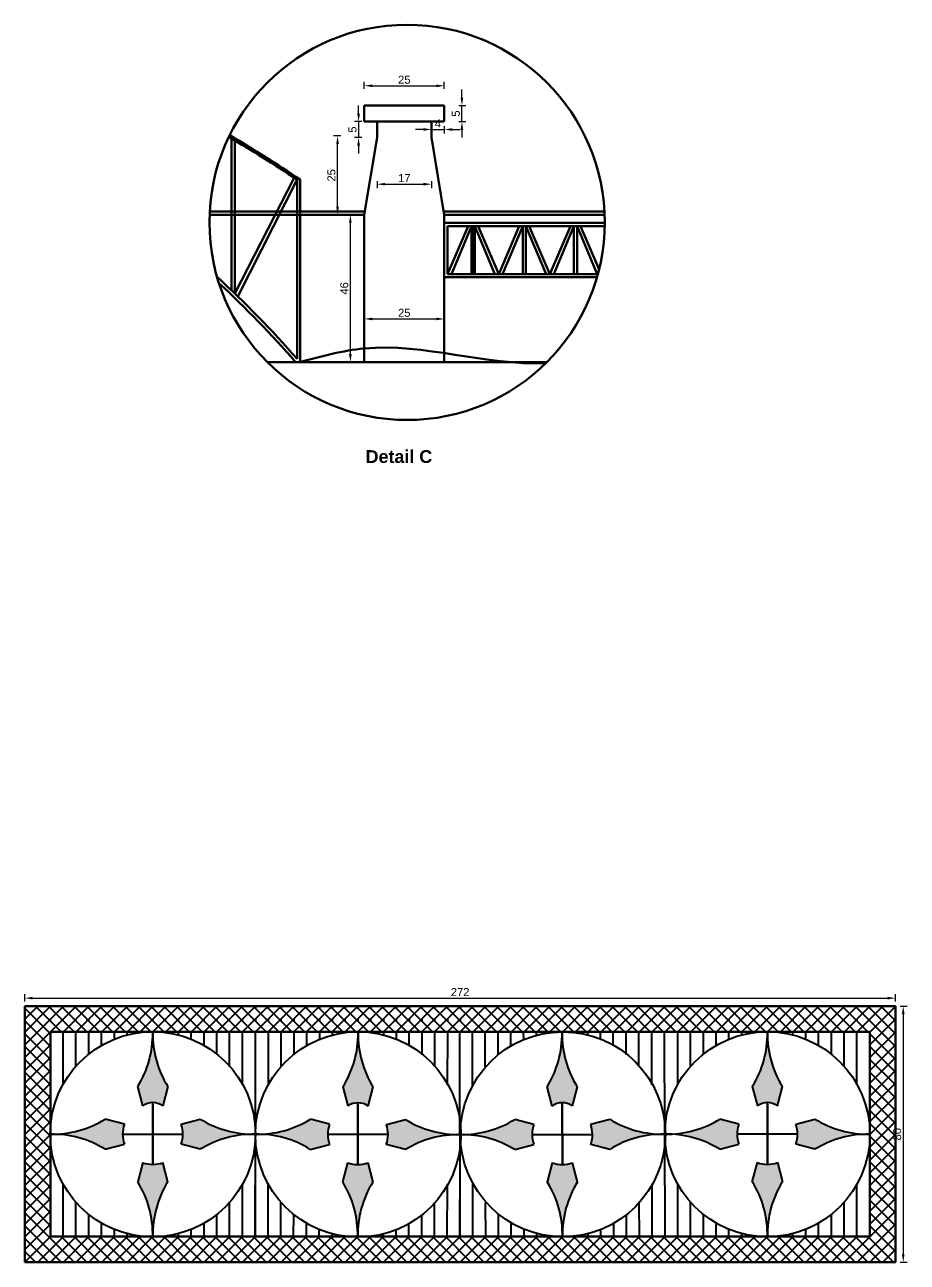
# Model space of a CAD drawing. Header units: inches. Extents: x 934 to 13503, y 40 to 6452.
# Drawn here: x 4455.6 to 4731.3, y 1355.8 to 1742.5 of the extents above; entities that cross this region are included whole.
import ezdxf

# ---------------------------------------------------------------- set-up
doc = ezdxf.new("R2010")
doc.units = ezdxf.units.IN
doc.styles.get("Standard").update_dxf_attribs({"font": 'arial.ttf'})
doc.dimstyles.new('ISO-25', dxfattribs={"dimtxt": 2.5, "dimasz": 2.5, "dimexe": 1.25, "dimexo": 0.275, "dimtad": 1, "dimdsep": 46, "dimtxsty": 'Standard', "dimcen": 2.5, "dimclrd": 256, "dimadec": 0, "dimazin": 0, "dimtfac": 1, "dimtmove": 0, "dimatfit": 3, "dimfxl": 1, "dimfxlon": 1, "dimarcsym": 0})

# ---------------------------------------------------------------- blocks, each defined once
blk = doc.blocks.new('*D99')
at = {"color": 0, "lineweight": -2, "transparency": 16777216}
for p, q in [((4455.6, 1437.3), (4455.6, 1439.55)), ((4727.6, 1437.3), (4727.6, 1439.55))]:
    blk.add_line(p, q, dxfattribs=at)
at = {"lineweight": -2, "transparency": 16777216}
blk.add_line((4458.1, 1438.3), (4725.1, 1438.3), dxfattribs=at)
at = {"lineweight": 80, "transparency": 16777216}
for points in [[(4458.1, 1438.71), (4458.1, 1437.88), (4455.6, 1438.3)], [(4725.1, 1438.71), (4725.1, 1437.88), (4727.6, 1438.3)]]:
    blk.add_solid(points, dxfattribs=at)
at = {"layer": 'Defpoints', "color": 0, "lineweight": 80, "transparency": 16777216}
for p in [(4455.6, 1435.77), (4727.6, 1438.3), (4727.6, 1435.77)]:
    blk.add_point(p, dxfattribs=at)
at = {"color": 0, "lineweight": 40, "transparency": 16777216, "insert": (4591.6, 1440.18), "char_height": 2.5, "attachment_point": 5}
blk.add_mtext('272', dxfattribs=at)
blk = doc.blocks.new('*D100')
at = {"color": 0, "lineweight": -2, "transparency": 16777216}
for p, q in [((4729.04, 1435.77), (4731.29, 1435.77)), ((4729.04, 1355.77), (4731.29, 1355.77))]:
    blk.add_line(p, q, dxfattribs=at)
at = {"lineweight": -2, "transparency": 16777216}
blk.add_line((4730.04, 1433.27), (4730.04, 1358.27), dxfattribs=at)
at = {"lineweight": 80, "transparency": 16777216}
for points in [[(4729.63, 1433.27), (4730.46, 1433.27), (4730.04, 1435.77)], [(4729.63, 1358.27), (4730.46, 1358.27), (4730.04, 1355.77)]]:
    blk.add_solid(points, dxfattribs=at)
at = {"layer": 'Defpoints', "color": 0, "lineweight": 80, "transparency": 16777216}
for p in [(4727.6, 1435.77), (4727.6, 1355.77), (4730.04, 1355.77)]:
    blk.add_point(p, dxfattribs=at)
at = {"color": 0, "lineweight": 40, "transparency": 16777216, "insert": (4728.14, 1395.77), "char_height": 2.5, "attachment_point": 5, "rotation": 90}
blk.add_mtext('80', dxfattribs=at)
blk = doc.blocks.new('*D132')
at = {"color": 0, "lineweight": -2, "transparency": 16777216}
for p, q in [((4561.66, 1722.41), (4561.66, 1724.66)), ((4586.66, 1722.41), (4586.66, 1724.66))]:
    blk.add_line(p, q, dxfattribs=at)
at = {"lineweight": -2, "transparency": 16777216}
blk.add_line((4564.16, 1723.41), (4584.16, 1723.41), dxfattribs=at)
at = {"lineweight": 80, "transparency": 16777216}
for points in [[(4564.16, 1723.82), (4564.16, 1722.99), (4561.66, 1723.41)], [(4584.16, 1723.82), (4584.16, 1722.99), (4586.66, 1723.41)]]:
    blk.add_solid(points, dxfattribs=at)
at = {"layer": 'Defpoints', "color": 0, "lineweight": 80, "transparency": 16777216}
for p in [(4586.66, 1723.41), (4561.66, 1717.23), (4586.66, 1717.23)]:
    blk.add_point(p, dxfattribs=at)
at = {"color": 0, "lineweight": 80, "transparency": 16777216, "insert": (4574.16, 1725.31), "char_height": 2.5, "attachment_point": 5}
blk.add_mtext('25', dxfattribs=at)
blk = doc.blocks.new('*D133')
at = {"color": 0, "lineweight": -2, "transparency": 16777216}
for p, q in [((4561.66, 1649.55), (4561.66, 1651.8)), ((4586.66, 1649.55), (4586.66, 1651.8))]:
    blk.add_line(p, q, dxfattribs=at)
at = {"lineweight": -2, "transparency": 16777216}
blk.add_line((4564.16, 1650.55), (4584.16, 1650.55), dxfattribs=at)
at = {"lineweight": 80, "transparency": 16777216}
for points in [[(4564.16, 1650.96), (4564.16, 1650.13), (4561.66, 1650.55)], [(4584.16, 1650.96), (4584.16, 1650.13), (4586.66, 1650.55)]]:
    blk.add_solid(points, dxfattribs=at)
at = {"layer": 'Defpoints', "color": 0, "lineweight": 80, "transparency": 16777216}
for p in [(4586.66, 1650.55), (4561.66, 1637.09), (4586.66, 1637.09)]:
    blk.add_point(p, dxfattribs=at)
at = {"color": 0, "lineweight": 80, "transparency": 16777216, "insert": (4574.16, 1652.45), "char_height": 2.5, "attachment_point": 5}
blk.add_mtext('25', dxfattribs=at)
blk = doc.blocks.new('*D134')
at = {"color": 0, "lineweight": -2, "transparency": 16777216}
for p, q in [((4558.32, 1683.09), (4556.07, 1683.09)), ((4558.32, 1637.09), (4556.07, 1637.09))]:
    blk.add_line(p, q, dxfattribs=at)
at = {"lineweight": -2, "transparency": 16777216}
blk.add_line((4557.32, 1639.59), (4557.32, 1680.59), dxfattribs=at)
at = {"lineweight": 80, "transparency": 16777216}
for points in [[(4556.9, 1680.59), (4557.74, 1680.59), (4557.32, 1683.09)], [(4556.9, 1639.59), (4557.74, 1639.59), (4557.32, 1637.09)]]:
    blk.add_solid(points, dxfattribs=at)
at = {"layer": 'Defpoints', "color": 0, "lineweight": 80, "transparency": 16777216}
for p in [(4557.32, 1683.09), (4561.66, 1683.09), (4561.66, 1637.09)]:
    blk.add_point(p, dxfattribs=at)
at = {"color": 0, "lineweight": 80, "transparency": 16777216, "insert": (4555.42, 1660.09), "char_height": 2.5, "attachment_point": 5, "rotation": 90}
blk.add_mtext('46', dxfattribs=at)
blk = doc.blocks.new('*D135')
at = {"lineweight": -2, "transparency": 16777216}
for p, q in [((4559.89, 1714.73), (4559.89, 1717.23)), ((4559.89, 1712.23), (4559.89, 1707.23)), ((4559.89, 1704.73), (4559.89, 1702.23))]:
    blk.add_line(p, q, dxfattribs=at)
at = {"color": 0, "lineweight": -2, "transparency": 16777216}
for p, q in [((4560.89, 1712.23), (4558.64, 1712.23)), ((4560.89, 1707.23), (4558.64, 1707.23))]:
    blk.add_line(p, q, dxfattribs=at)
at = {"lineweight": 80, "transparency": 16777216}
for points in [[(4559.47, 1714.73), (4560.31, 1714.73), (4559.89, 1712.23)], [(4559.47, 1704.73), (4560.31, 1704.73), (4559.89, 1707.23)]]:
    blk.add_solid(points, dxfattribs=at)
at = {"layer": 'Defpoints', "color": 0, "lineweight": 80, "transparency": 16777216}
for p in [(4565.66, 1712.23), (4559.89, 1707.23), (4565.66, 1707.23)]:
    blk.add_point(p, dxfattribs=at)
at = {"color": 0, "lineweight": 80, "transparency": 16777216, "insert": (4557.99, 1709.73), "char_height": 2.5, "attachment_point": 5, "rotation": 90}
blk.add_mtext('5', dxfattribs=at)
blk = doc.blocks.new('*D136')
at = {"color": 0, "lineweight": -2, "transparency": 16777216}
for p, q in [((4554.32, 1707.75), (4552.07, 1707.75)), ((4554.32, 1683.09), (4552.07, 1683.09))]:
    blk.add_line(p, q, dxfattribs=at)
at = {"lineweight": -2, "transparency": 16777216}
blk.add_line((4553.32, 1685.59), (4553.32, 1705.25), dxfattribs=at)
at = {"lineweight": 80, "transparency": 16777216}
for points in [[(4552.9, 1705.25), (4553.73, 1705.25), (4553.32, 1707.75)], [(4552.9, 1685.59), (4553.73, 1685.59), (4553.32, 1683.09)]]:
    blk.add_solid(points, dxfattribs=at)
at = {"layer": 'Defpoints', "color": 0, "lineweight": 80, "transparency": 16777216}
for p in [(4553.32, 1707.75), (4565.74, 1707.75), (4561.66, 1683.09)]:
    blk.add_point(p, dxfattribs=at)
at = {"color": 0, "lineweight": 80, "transparency": 16777216, "insert": (4551.41, 1695.42), "char_height": 2.5, "attachment_point": 5, "rotation": 90}
blk.add_mtext('25', dxfattribs=at)
blk = doc.blocks.new('*D137')
at = {"color": 0, "lineweight": -2, "transparency": 16777216}
for p, q in [((4565.66, 1693.65), (4565.66, 1691.4)), ((4582.66, 1693.65), (4582.66, 1691.4))]:
    blk.add_line(p, q, dxfattribs=at)
at = {"lineweight": -2, "transparency": 16777216}
blk.add_line((4568.16, 1692.65), (4580.16, 1692.65), dxfattribs=at)
at = {"lineweight": 80, "transparency": 16777216}
for points in [[(4568.16, 1693.07), (4568.16, 1692.24), (4565.66, 1692.65)], [(4580.16, 1693.07), (4580.16, 1692.24), (4582.66, 1692.65)]]:
    blk.add_solid(points, dxfattribs=at)
at = {"layer": 'Defpoints', "color": 0, "lineweight": 80, "transparency": 16777216}
for p in [(4565.66, 1707.23), (4582.66, 1707.23), (4582.66, 1692.65)]:
    blk.add_point(p, dxfattribs=at)
at = {"color": 0, "lineweight": 80, "transparency": 16777216, "insert": (4574.16, 1694.54), "char_height": 2.5, "attachment_point": 5}
blk.add_mtext('17', dxfattribs=at)
blk = doc.blocks.new('*D138')
at = {"lineweight": -2, "transparency": 16777216}
for p, q in [((4580.16, 1709.75), (4577.66, 1709.75)), ((4582.66, 1709.75), (4586.66, 1709.75)), ((4589.16, 1709.75), (4591.66, 1709.75))]:
    blk.add_line(p, q, dxfattribs=at)
at = {"color": 0, "lineweight": -2, "transparency": 16777216}
for p, q in [((4582.66, 1710.75), (4582.66, 1708.5)), ((4586.66, 1710.75), (4586.66, 1708.5))]:
    blk.add_line(p, q, dxfattribs=at)
at = {"lineweight": 80, "transparency": 16777216}
for points in [[(4580.16, 1710.17), (4580.16, 1709.34), (4582.66, 1709.75)], [(4589.16, 1710.17), (4589.16, 1709.34), (4586.66, 1709.75)]]:
    blk.add_solid(points, dxfattribs=at)
at = {"layer": 'Defpoints', "color": 0, "lineweight": 80, "transparency": 16777216}
for p in [(4582.66, 1712.23), (4586.66, 1712.23), (4586.66, 1709.75)]:
    blk.add_point(p, dxfattribs=at)
at = {"color": 0, "lineweight": 80, "transparency": 16777216, "insert": (4584.66, 1711.63), "char_height": 2.5, "attachment_point": 5}
blk.add_mtext('4', dxfattribs=at)
blk = doc.blocks.new('*D139')
at = {"lineweight": -2, "transparency": 16777216}
for p, q in [((4592.18, 1719.73), (4592.18, 1722.23)), ((4592.18, 1712.23), (4592.18, 1717.23)), ((4592.18, 1709.73), (4592.18, 1707.23))]:
    blk.add_line(p, q, dxfattribs=at)
at = {"color": 0, "lineweight": -2, "transparency": 16777216}
for p, q in [((4591.18, 1717.23), (4593.43, 1717.23)), ((4591.18, 1712.23), (4593.43, 1712.23))]:
    blk.add_line(p, q, dxfattribs=at)
at = {"lineweight": 80, "transparency": 16777216}
for points in [[(4591.76, 1719.73), (4592.59, 1719.73), (4592.18, 1717.23)], [(4591.76, 1709.73), (4592.59, 1709.73), (4592.18, 1712.23)]]:
    blk.add_solid(points, dxfattribs=at)
at = {"layer": 'Defpoints', "color": 0, "lineweight": 80, "transparency": 16777216}
for p in [(4586.66, 1717.23), (4592.18, 1717.23), (4586.66, 1712.23)]:
    blk.add_point(p, dxfattribs=at)
at = {"color": 0, "lineweight": 80, "transparency": 16777216, "insert": (4590.28, 1714.73), "char_height": 2.5, "attachment_point": 5, "rotation": 90}
blk.add_mtext('5', dxfattribs=at)

msp = doc.modelspace()

# ---------------------------------------------------------------- hatches: boundary and pattern name
at = {"lineweight": 40, "true_color": 0x93278f}
h = msp.add_hatch(color=217, dxfattribs=at)
h.paths.add_polyline_path([(4500.296, 1410.637, -0.1395991), (4495.587, 1427.175, -0.1395991), (4490.877, 1410.637), (4492.447, 1404.66, -0.3222332), (4498.726, 1404.66)])
h.paths.add_polyline_path([(4486.71, 1392.642, -0.1714449), (4486.72, 1398.916), (4480.73, 1400.489, -0.1395991), (4464.191, 1395.78, -0.1395991), (4480.73, 1391.071)])
h.paths.add_polyline_path([(4498.73, 1386.884, -0.1717822), (4492.444, 1386.89), (4490.877, 1380.923, -0.1395991), (4495.587, 1364.385, -0.1395991), (4500.296, 1380.923)])
h.paths.add_polyline_path([(4510.443, 1391.071, -0.1395991), (4526.982, 1395.78, -0.1395991), (4510.443, 1400.489), (4504.47, 1398.921, -0.171701), (4504.48, 1392.637)])
h.paths.add_polyline_path([(4554.999, 1410.577), (4556.555, 1404.596, -0.3180501), (4562.834, 1404.583), (4564.417, 1410.556, -0.1395991), (4559.744, 1427.105, -0.1395991)])
h.paths.add_polyline_path([(4544.829, 1400.452, -0.1395991), (4528.28, 1395.779, -0.1395991), (4544.808, 1391.033), (4550.775, 1392.586, -0.171701), (4550.799, 1398.87)])
h.paths.add_polyline_path([(4554.933, 1380.863, -0.1395991), (4559.606, 1364.315, -0.1395991), (4564.352, 1380.843), (4562.798, 1386.812, -0.1717822), (4556.512, 1386.82)])
h.paths.add_polyline_path([(4574.522, 1390.968, -0.1395991), (4591.07, 1395.641, -0.1395991), (4574.542, 1400.386), (4568.549, 1398.826, -0.1714449), (4568.545, 1392.552)])
h.paths.add_polyline_path([(4618.774, 1410.556), (4620.357, 1404.583, -0.3244612), (4626.636, 1404.597), (4628.193, 1410.577, -0.1395991), (4623.447, 1427.105, -0.1395991)])
h.paths.add_polyline_path([(4608.67, 1390.968), (4614.647, 1392.552, -0.1714449), (4614.643, 1398.826), (4608.649, 1400.386, -0.1395991), (4592.121, 1395.641, -0.1395991)])
h.paths.add_polyline_path([(4628.258, 1380.864), (4626.68, 1386.82, -0.1717822), (4620.394, 1386.812), (4618.84, 1380.843, -0.1395991), (4623.586, 1364.315, -0.1395991)])
h.paths.add_polyline_path([(4638.363, 1400.452), (4632.393, 1398.87, -0.171701), (4632.416, 1392.587), (4638.383, 1391.034, -0.1395991), (4654.911, 1395.779, -0.1395991)])
h.paths.add_polyline_path([(4690.748, 1386.89, -0.1717822), (4684.461, 1386.884), (4682.896, 1380.924, -0.1395991), (4687.605, 1364.386, -0.1395991), (4692.315, 1380.924)])
h.paths.add_polyline_path([(4696.472, 1398.917, -0.1714449), (4696.482, 1392.643), (4702.462, 1391.072, -0.1395991), (4719, 1395.781, -0.1395991), (4702.462, 1400.49)])
h.paths.add_polyline_path([(4692.314, 1410.638, -0.1395991), (4687.605, 1427.176, -0.1395991), (4682.896, 1410.638), (4684.466, 1404.661, -0.3180501), (4690.745, 1404.661)])
h.paths.add_polyline_path([(4672.749, 1391.072), (4678.712, 1392.638, -0.171701), (4678.722, 1398.921), (4672.748, 1400.49, -0.1395991), (4656.21, 1395.781, -0.1395991)])

# ---------------------------------------------------------------- linework, layer by layer
at = {"lineweight": 80}
for p, q in [((4565.127, 1717.234), (4561.657, 1717.234)), ((4561.657, 1712.234), (4561.657, 1717.234)), ((4574.157, 1717.234), (4565.127, 1717.234)), ((4574.157, 1717.234), (4586.657, 1717.234)), ((4583.186, 1717.234), (4584.186, 1717.234)), ((4586.657, 1712.234), (4586.657, 1717.234)), ((4561.657, 1712.234), (4568.127, 1712.234)), ((4565.657, 1707.234), (4565.657, 1712.234)), ((4568.127, 1712.234), (4574.157, 1712.234)), ((4580.186, 1712.234), (4574.157, 1712.234)), ((4586.657, 1712.234), (4580.186, 1712.234)), ((4582.657, 1707.234), (4582.657, 1712.234)), ((4520.207, 1659.437), (4520.207, 1706.917)), ((4521.207, 1658.477), (4521.207, 1706.324)), ((4561.657, 1683.086), (4565.657, 1707.234)), ((4586.657, 1683.086), (4582.657, 1707.234)), ((4521.207, 1658.477), (4539.81, 1694.648)), ((4522.179, 1657.536), (4540.657, 1694.086)), ((4540.657, 1638.086), (4540.657, 1694.086)), ((4541.657, 1637.086), (4541.657, 1694.086)), ((4513.337, 1683.086), (4561.657, 1683.086)), ((4513.384, 1684.086), (4561.823, 1684.086)), ((4561.657, 1637.086), (4561.657, 1683.086)), ((4586.491, 1684.086), (4636.707, 1684.086)), ((4586.657, 1683.086), (4636.753, 1683.086)), ((4636.753, 1683.086), (4586.657, 1683.086)), ((4586.657, 1637.086), (4586.657, 1683.086)), ((4636.657, 1680.586), (4586.657, 1680.586)), ((4636.787, 1679.586), (4587.657, 1679.586)), ((4587.657, 1664.586), (4587.657, 1679.586)), ((4587.657, 1664.586), (4594.103, 1679.586)), ((4588.87, 1664.586), (4595.157, 1679.586)), ((4595.157, 1664.586), (4595.157, 1679.586)), ((4595.657, 1664.586), (4595.657, 1679.586)), ((4596.157, 1664.586), (4596.157, 1679.586)), ((4602.444, 1664.586), (4596.157, 1679.586)), ((4603.657, 1664.586), (4597.211, 1679.586)), ((4603.657, 1664.586), (4610.103, 1679.586)), ((4604.87, 1664.586), (4611.157, 1679.586)), ((4611.157, 1664.586), (4611.157, 1679.586)), ((4612.157, 1664.586), (4612.157, 1679.586)), ((4618.444, 1664.586), (4612.157, 1679.586)), ((4619.657, 1664.586), (4613.211, 1679.586)), ((4619.657, 1664.586), (4626.103, 1679.586)), ((4620.87, 1664.586), (4627.157, 1679.586)), ((4627.157, 1664.586), (4627.157, 1679.586)), ((4628.157, 1664.586), (4628.157, 1679.586)), ((4634.444, 1664.586), (4628.157, 1679.586)), ((4635.028, 1666.05), (4629.211, 1679.586)), ((4634.371, 1663.586), (4586.657, 1663.586)), ((4587.657, 1664.761), (4587.657, 1664.761)), ((4634.651, 1664.586), (4587.657, 1664.586)), ((4587.657, 1664.586), (4587.657, 1664.586)), ((4634.651, 1664.586), (4587.657, 1664.586)), ((4618.733, 1637.086), (4531.357, 1637.086)), ((4618.733, 1637.086), (4531.357, 1637.086)), ((4531.357, 1637.086), (4618.733, 1637.086)), ((4531.357, 1637.086), (4618.733, 1637.086))]:
    msp.add_line(p, q, dxfattribs=at)
at = {"lineweight": 40}
for p, q in [((4459.653, 1435.765), (4455.596, 1431.708)), ((4463.653, 1435.765), (4455.596, 1427.708)), ((4467.653, 1435.765), (4455.596, 1423.708)), ((4471.653, 1435.765), (4455.596, 1419.708)), ((4463.596, 1427.166), (4455.596, 1435.166)), ((4466.996, 1427.765), (4458.996, 1435.765)), ((4470.996, 1427.765), (4462.996, 1435.765)), ((4463.596, 1435.166), (4463.596, 1435.765)), ((4474.996, 1427.765), (4466.996, 1435.765)), ((4467.596, 1435.166), (4467.596, 1435.765)), ((4475.653, 1435.765), (4467.653, 1427.765)), ((4478.996, 1427.765), (4470.996, 1435.765)), ((4471.596, 1435.166), (4471.596, 1435.765)), ((4479.653, 1435.765), (4471.653, 1427.765)), ((4482.996, 1427.765), (4474.996, 1435.765)), ((4475.596, 1435.166), (4475.596, 1435.765)), ((4483.653, 1435.765), (4475.653, 1427.765)), ((4486.996, 1427.765), (4478.996, 1435.765)), ((4479.596, 1435.166), (4479.596, 1435.765)), ((4487.653, 1435.765), (4479.653, 1427.765)), ((4490.996, 1427.765), (4482.996, 1435.765)), ((4483.596, 1435.166), (4483.596, 1435.765)), ((4491.653, 1435.765), (4483.653, 1427.765)), ((4494.996, 1427.765), (4486.996, 1435.765)), ((4487.596, 1435.166), (4487.596, 1435.765)), ((4495.653, 1435.765), (4487.653, 1427.765)), ((4498.996, 1427.765), (4490.996, 1435.765)), ((4491.596, 1435.166), (4491.596, 1435.765)), ((4499.653, 1435.765), (4491.653, 1427.765)), ((4502.996, 1427.765), (4494.996, 1435.765)), ((4495.596, 1435.166), (4495.596, 1435.765)), ((4503.653, 1435.765), (4495.653, 1427.765)), ((4506.996, 1427.765), (4498.996, 1435.765)), ((4499.596, 1435.166), (4499.596, 1435.765)), ((4507.653, 1435.765), (4499.653, 1427.765)), ((4510.996, 1427.765), (4502.996, 1435.765)), ((4503.596, 1435.166), (4503.596, 1435.765)), ((4511.653, 1435.765), (4503.653, 1427.765)), ((4514.996, 1427.765), (4506.996, 1435.765)), ((4507.596, 1435.166), (4507.596, 1435.765)), ((4515.653, 1435.765), (4507.653, 1427.765)), ((4518.996, 1427.765), (4510.996, 1435.765)), ((4511.596, 1435.166), (4511.596, 1435.765)), ((4519.653, 1435.765), (4511.653, 1427.765)), ((4522.996, 1427.765), (4514.996, 1435.765)), ((4515.596, 1435.166), (4515.596, 1435.765)), ((4523.653, 1435.765), (4515.653, 1427.765)), ((4526.996, 1427.765), (4518.996, 1435.765)), ((4519.596, 1435.166), (4519.596, 1435.765)), ((4527.653, 1435.765), (4519.653, 1427.765)), ((4530.996, 1427.765), (4522.996, 1435.765)), ((4523.596, 1435.166), (4523.596, 1435.765)), ((4531.653, 1435.765), (4523.653, 1427.765)), ((4534.996, 1427.765), (4526.996, 1435.765)), ((4535.653, 1435.765), (4527.653, 1427.765)), ((4527.667, 1435.095), (4527.667, 1435.794)), ((4527.753, 1435.009), (4527.754, 1435.765)), ((4538.996, 1427.765), (4530.996, 1435.765)), ((4539.653, 1435.765), (4531.653, 1427.765)), ((4531.753, 1435.009), (4531.754, 1435.756)), ((4542.996, 1427.765), (4534.996, 1435.765)), ((4543.653, 1435.765), (4535.653, 1427.765)), ((4535.753, 1435.009), (4535.754, 1435.747)), ((4546.996, 1427.765), (4538.996, 1435.765)), ((4547.653, 1435.765), (4539.653, 1427.765)), ((4539.753, 1435.009), (4539.754, 1435.739)), ((4550.996, 1427.765), (4542.996, 1435.765)), ((4551.653, 1435.765), (4543.653, 1427.765)), ((4543.753, 1435.009), (4543.754, 1435.73)), ((4554.996, 1427.765), (4546.996, 1435.765)), ((4555.653, 1435.765), (4547.653, 1427.765)), ((4547.753, 1435.009), (4547.754, 1435.721)), ((4558.996, 1427.765), (4550.996, 1435.765)), ((4559.653, 1435.765), (4551.653, 1427.765)), ((4551.753, 1435.009), (4551.754, 1435.712)), ((4562.996, 1427.765), (4554.996, 1435.765)), ((4563.653, 1435.765), (4555.653, 1427.765)), ((4555.753, 1435.009), (4555.754, 1435.703)), ((4566.996, 1427.765), (4558.996, 1435.765)), ((4567.653, 1435.765), (4559.653, 1427.765)), ((4559.753, 1435.009), (4559.754, 1435.695)), ((4570.996, 1427.765), (4562.996, 1435.765)), ((4571.653, 1435.765), (4563.653, 1427.765)), ((4563.753, 1435.009), (4563.754, 1435.686)), ((4574.996, 1427.765), (4566.996, 1435.765)), ((4575.653, 1435.765), (4567.653, 1427.765)), ((4567.753, 1435.009), (4567.754, 1435.677)), ((4578.996, 1427.765), (4570.996, 1435.765)), ((4579.653, 1435.765), (4571.653, 1427.765)), ((4571.753, 1435.009), (4571.754, 1435.668)), ((4582.996, 1427.765), (4574.996, 1435.765)), ((4583.653, 1435.765), (4575.653, 1427.765)), ((4575.753, 1435.009), (4575.754, 1435.659)), ((4586.996, 1427.765), (4578.996, 1435.765)), ((4587.653, 1435.765), (4579.653, 1427.765)), ((4579.753, 1435.009), (4579.754, 1435.651)), ((4590.996, 1427.765), (4582.996, 1435.765)), ((4591.653, 1435.765), (4583.653, 1427.765)), ((4583.753, 1435.009), (4583.754, 1435.642)), ((4594.996, 1427.765), (4586.996, 1435.765)), ((4595.653, 1435.765), (4587.653, 1427.765)), ((4587.753, 1435.009), (4587.754, 1435.633)), ((4598.996, 1427.765), (4590.996, 1435.765)), ((4591.478, 1435.283), (4591.477, 1435.616)), ((4599.653, 1435.765), (4591.653, 1427.765)), ((4591.689, 1435.072), (4591.69, 1435.59)), ((4602.996, 1427.765), (4594.996, 1435.765)), ((4595.438, 1435.323), (4595.437, 1435.633)), ((4603.653, 1435.765), (4595.653, 1427.765)), ((4606.996, 1427.765), (4598.996, 1435.765)), ((4599.438, 1435.323), (4599.437, 1435.642)), ((4607.653, 1435.765), (4599.653, 1427.765)), ((4610.996, 1427.765), (4602.996, 1435.765)), ((4603.438, 1435.323), (4603.437, 1435.651)), ((4611.653, 1435.765), (4603.653, 1427.765)), ((4614.996, 1427.765), (4606.996, 1435.765)), ((4607.438, 1435.323), (4607.437, 1435.66)), ((4615.653, 1435.765), (4607.653, 1427.765)), ((4618.996, 1427.765), (4610.996, 1435.765)), ((4611.438, 1435.323), (4611.437, 1435.668)), ((4619.653, 1435.765), (4611.653, 1427.765)), ((4622.996, 1427.765), (4614.996, 1435.765)), ((4615.438, 1435.323), (4615.437, 1435.677)), ((4623.653, 1435.765), (4615.653, 1427.765)), ((4626.996, 1427.765), (4618.996, 1435.765)), ((4619.438, 1435.323), (4619.437, 1435.686)), ((4627.653, 1435.765), (4619.653, 1427.765)), ((4630.996, 1427.765), (4622.996, 1435.765)), ((4623.438, 1435.323), (4623.437, 1435.695)), ((4631.653, 1435.765), (4623.653, 1427.765)), ((4634.996, 1427.765), (4626.996, 1435.765)), ((4627.438, 1435.323), (4627.437, 1435.704)), ((4635.653, 1435.765), (4627.653, 1427.765)), ((4638.996, 1427.765), (4630.996, 1435.765)), ((4631.438, 1435.323), (4631.437, 1435.713)), ((4639.653, 1435.765), (4631.653, 1427.765)), ((4642.996, 1427.765), (4634.996, 1435.765)), ((4635.438, 1435.323), (4635.437, 1435.721)), ((4643.653, 1435.765), (4635.653, 1427.765)), ((4646.996, 1427.765), (4638.996, 1435.765)), ((4639.438, 1435.323), (4639.437, 1435.73)), ((4647.653, 1435.765), (4639.653, 1427.765)), ((4650.996, 1427.765), (4642.996, 1435.765)), ((4643.438, 1435.323), (4643.437, 1435.739)), ((4651.653, 1435.765), (4643.653, 1427.765)), ((4654.996, 1427.765), (4646.996, 1435.765)), ((4647.438, 1435.323), (4647.437, 1435.748)), ((4655.653, 1435.765), (4647.653, 1427.765)), ((4658.996, 1427.765), (4650.996, 1435.765)), ((4659.653, 1435.765), (4651.653, 1427.765)), ((4662.996, 1427.765), (4654.996, 1435.765)), ((4655.47, 1435.582), (4655.469, 1435.77)), ((4663.653, 1435.765), (4655.653, 1427.765)), ((4666.996, 1427.765), (4658.996, 1435.765)), ((4659.596, 1435.708), (4659.596, 1435.766)), ((4667.653, 1435.765), (4659.653, 1427.765)), ((4670.996, 1427.765), (4662.996, 1435.765)), ((4663.596, 1435.708), (4663.596, 1435.766)), ((4671.653, 1435.765), (4663.653, 1427.765)), ((4674.996, 1427.765), (4666.996, 1435.765)), ((4667.596, 1435.708), (4667.596, 1435.766)), ((4675.653, 1435.765), (4667.653, 1427.765)), ((4678.996, 1427.765), (4670.996, 1435.765)), ((4671.596, 1435.708), (4671.596, 1435.766)), ((4679.653, 1435.765), (4671.653, 1427.765)), ((4682.996, 1427.765), (4674.996, 1435.765)), ((4675.596, 1435.708), (4675.596, 1435.766)), ((4683.653, 1435.765), (4675.653, 1427.765)), ((4686.996, 1427.765), (4678.996, 1435.765)), ((4679.596, 1435.708), (4679.596, 1435.766)), ((4687.653, 1435.765), (4679.653, 1427.765)), ((4690.996, 1427.765), (4682.996, 1435.765)), ((4683.596, 1435.708), (4683.596, 1435.766)), ((4691.653, 1435.765), (4683.653, 1427.765)), ((4694.996, 1427.765), (4686.996, 1435.765)), ((4687.596, 1435.708), (4687.596, 1435.766)), ((4695.653, 1435.765), (4687.653, 1427.765)), ((4698.996, 1427.765), (4690.996, 1435.765)), ((4691.596, 1435.708), (4691.596, 1435.766)), ((4699.653, 1435.765), (4691.653, 1427.765)), ((4702.996, 1427.765), (4694.996, 1435.765)), ((4695.596, 1435.708), (4695.596, 1435.766)), ((4703.653, 1435.765), (4695.653, 1427.765)), ((4706.996, 1427.765), (4698.996, 1435.765)), ((4699.596, 1435.708), (4699.596, 1435.766)), ((4707.653, 1435.765), (4699.653, 1427.765)), ((4710.996, 1427.765), (4702.996, 1435.765)), ((4703.596, 1435.708), (4703.596, 1435.766)), ((4711.653, 1435.765), (4703.653, 1427.765)), ((4715.325, 1427.437), (4706.996, 1435.765)), ((4707.596, 1435.708), (4707.596, 1435.766)), ((4715.653, 1435.765), (4707.653, 1427.765)), ((4718.996, 1427.765), (4710.996, 1435.765)), ((4711.596, 1435.708), (4711.596, 1435.766)), ((4719.653, 1435.765), (4711.653, 1427.765)), ((4727.596, 1423.166), (4714.996, 1435.765)), ((4723.653, 1435.765), (4715.325, 1427.437)), ((4715.596, 1435.708), (4715.596, 1435.766)), ((4727.596, 1427.166), (4718.996, 1435.765)), ((4719.596, 1435.708), (4719.596, 1435.766)), ((4727.596, 1435.708), (4719.596, 1427.708)), ((4727.596, 1431.166), (4722.996, 1435.765)), ((4727.596, 1435.166), (4726.996, 1435.765)), ((4463.596, 1423.166), (4455.596, 1431.166)), ((4463.596, 1431.166), (4463.596, 1431.708)), ((4467.596, 1431.166), (4467.596, 1431.708)), ((4471.596, 1431.166), (4471.596, 1431.708)), ((4475.596, 1431.166), (4475.596, 1431.708)), ((4479.596, 1431.166), (4479.596, 1431.708)), ((4483.596, 1431.166), (4483.596, 1431.708)), ((4487.596, 1431.166), (4487.596, 1431.708)), ((4491.596, 1431.166), (4491.596, 1431.708)), ((4495.596, 1431.166), (4495.596, 1431.708)), ((4499.596, 1431.166), (4499.596, 1431.708)), ((4503.596, 1431.166), (4503.596, 1431.708)), ((4507.596, 1431.166), (4507.596, 1431.708)), ((4511.596, 1431.166), (4511.596, 1431.708)), ((4515.596, 1431.166), (4515.596, 1431.708)), ((4519.596, 1431.166), (4519.596, 1431.708)), ((4523.596, 1431.166), (4523.596, 1431.708)), ((4527.667, 1431.095), (4527.667, 1431.779)), ((4527.744, 1431.018), (4527.746, 1431.858)), ((4531.744, 1431.018), (4531.746, 1431.858)), ((4535.744, 1431.018), (4535.746, 1431.858)), ((4539.744, 1431.018), (4539.746, 1431.858)), ((4543.744, 1431.018), (4543.746, 1431.858)), ((4547.744, 1431.018), (4547.746, 1431.858)), ((4551.744, 1431.018), (4551.746, 1431.858)), ((4555.744, 1431.018), (4555.746, 1431.858)), ((4559.744, 1431.018), (4559.746, 1431.858)), ((4563.744, 1431.018), (4563.746, 1431.858)), ((4567.744, 1431.017), (4567.746, 1431.858)), ((4571.744, 1431.017), (4571.746, 1431.858)), ((4575.744, 1431.017), (4575.746, 1431.858)), ((4579.744, 1431.017), (4579.746, 1431.858)), ((4583.744, 1431.017), (4583.746, 1431.858)), ((4587.744, 1431.017), (4587.746, 1431.858)), ((4591.487, 1431.274), (4591.486, 1431.598)), ((4591.681, 1431.081), (4591.682, 1431.794)), ((4595.447, 1431.314), (4595.446, 1431.559)), ((4599.447, 1431.314), (4599.446, 1431.559)), ((4603.447, 1431.314), (4603.446, 1431.559)), ((4607.447, 1431.314), (4607.446, 1431.559)), ((4611.447, 1431.314), (4611.446, 1431.559)), ((4615.447, 1431.314), (4615.446, 1431.559)), ((4619.447, 1431.314), (4619.446, 1431.559)), ((4623.447, 1431.314), (4623.446, 1431.559)), ((4627.447, 1431.314), (4627.446, 1431.559)), ((4631.447, 1431.314), (4631.446, 1431.559)), ((4635.447, 1431.314), (4635.446, 1431.559)), ((4639.447, 1431.314), (4639.446, 1431.559)), ((4643.447, 1431.314), (4643.446, 1431.559)), ((4647.447, 1431.314), (4647.446, 1431.559)), ((4727.596, 1431.708), (4719.596, 1423.708)), ((4463.596, 1419.166), (4455.596, 1427.166)), ((4463.596, 1363.765), (4463.596, 1427.765)), ((4467.596, 1411.257), (4467.596, 1427.765)), ((4471.596, 1416.931), (4471.596, 1427.765)), ((4475.596, 1420.745), (4475.596, 1427.765)), ((4479.596, 1423.478), (4479.596, 1427.765)), ((4483.596, 1425.43), (4483.596, 1427.765)), ((4487.596, 1426.749), (4487.596, 1427.765)), ((4491.596, 1427.514), (4491.596, 1427.765)), ((4495.596, 1427.741), (4495.596, 1427.836)), ((4499.596, 1427.514), (4499.596, 1427.765)), ((4503.596, 1426.749), (4503.596, 1427.765)), ((4507.596, 1425.43), (4507.596, 1427.765)), ((4511.596, 1423.478), (4511.596, 1427.765)), ((4515.596, 1420.745), (4515.596, 1427.765)), ((4519.596, 1416.931), (4519.596, 1427.765)), ((4523.596, 1411.257), (4523.596, 1427.765)), ((4527.667, 1363.737), (4527.667, 1427.779)), ((4527.737, 1427.765), (4527.737, 1427.849)), ((4531.7, 1411.248), (4531.737, 1427.849)), ((4535.713, 1416.913), (4535.737, 1427.849)), ((4539.721, 1420.719), (4539.737, 1427.849)), ((4543.727, 1423.443), (4543.737, 1427.849)), ((4547.731, 1425.386), (4547.737, 1427.849)), ((4551.734, 1426.696), (4551.737, 1427.849)), ((4555.736, 1427.452), (4555.737, 1427.849)), ((4559.736, 1427.67), (4559.737, 1427.849)), ((4563.736, 1427.435), (4563.737, 1427.849)), ((4567.734, 1426.661), (4567.737, 1427.849)), ((4571.731, 1425.333), (4571.737, 1427.849)), ((4575.727, 1423.372), (4575.737, 1427.849)), ((4579.721, 1420.631), (4579.737, 1427.849)), ((4583.713, 1416.808), (4583.737, 1427.849)), ((4587.7, 1411.125), (4587.737, 1427.849)), ((4591.636, 1363.7), (4591.495, 1427.765)), ((4591.673, 1427.765), (4591.673, 1427.786)), ((4595.491, 1411.125), (4595.455, 1427.765)), ((4599.479, 1416.808), (4599.455, 1427.765)), ((4603.471, 1420.631), (4603.455, 1427.765)), ((4607.464, 1423.372), (4607.455, 1427.765)), ((4611.46, 1425.333), (4611.455, 1427.765)), ((4615.457, 1426.661), (4615.455, 1427.765)), ((4619.456, 1427.435), (4619.455, 1427.765)), ((4623.455, 1427.67), (4623.455, 1427.777)), ((4627.456, 1427.453), (4627.455, 1427.765)), ((4631.457, 1426.696), (4631.455, 1427.765)), ((4635.46, 1425.386), (4635.455, 1427.765)), ((4639.464, 1423.443), (4639.455, 1427.765)), ((4643.47, 1420.719), (4643.455, 1427.765)), ((4647.479, 1416.914), (4647.455, 1427.765)), ((4651.491, 1411.249), (4651.455, 1427.765)), ((4655.629, 1363.713), (4655.487, 1427.765)), ((4659.596, 1411.258), (4659.596, 1427.765)), ((4663.596, 1416.932), (4663.596, 1427.765)), ((4667.596, 1420.746), (4667.596, 1427.765)), ((4671.596, 1423.479), (4671.596, 1427.765)), ((4675.596, 1425.431), (4675.596, 1427.765)), ((4679.596, 1426.75), (4679.596, 1427.765)), ((4683.596, 1427.515), (4683.596, 1427.765)), ((4687.596, 1427.742), (4687.596, 1427.766)), ((4691.596, 1427.515), (4691.596, 1427.765)), ((4695.596, 1426.75), (4695.596, 1427.765)), ((4699.596, 1425.431), (4699.596, 1427.765)), ((4703.596, 1423.479), (4703.596, 1427.765)), ((4707.596, 1420.746), (4707.596, 1427.765)), ((4711.596, 1416.932), (4711.596, 1427.765)), ((4715.596, 1411.258), (4715.596, 1427.765)), ((4727.596, 1427.708), (4719.596, 1419.708)), ((4719.596, 1363.709), (4719.596, 1427.708)), ((4727.596, 1419.166), (4719.596, 1427.166)), ((4463.596, 1423.708), (4455.596, 1415.708)), ((4463.596, 1415.166), (4455.596, 1423.166)), ((4727.596, 1423.708), (4719.596, 1415.708)), ((4727.596, 1415.166), (4719.596, 1423.166)), ((4463.596, 1419.708), (4455.596, 1411.708)), ((4727.596, 1419.708), (4719.596, 1411.708)), ((4463.596, 1411.166), (4455.596, 1419.166)), ((4463.596, 1415.708), (4455.596, 1407.708)), ((4727.596, 1411.166), (4719.596, 1419.166)), ((4727.596, 1415.708), (4719.596, 1407.708)), ((4463.596, 1407.166), (4455.596, 1415.166)), ((4463.596, 1411.708), (4455.596, 1403.708)), ((4727.596, 1407.166), (4719.596, 1415.166)), ((4727.596, 1411.708), (4719.596, 1403.708)), ((4463.596, 1403.166), (4455.596, 1411.166)), ((4463.596, 1407.708), (4455.596, 1399.708)), ((4492.447, 1404.66), (4490.877, 1410.637)), ((4500.296, 1410.637), (4498.726, 1404.66)), ((4554.999, 1410.577), (4556.555, 1404.596)), ((4562.834, 1404.583), (4564.417, 1410.556)), ((4620.357, 1404.583), (4618.774, 1410.556)), ((4628.193, 1410.577), (4626.636, 1404.597)), ((4682.896, 1410.638), (4684.466, 1404.661)), ((4690.745, 1404.661), (4692.314, 1410.638)), ((4727.596, 1403.166), (4719.596, 1411.166)), ((4727.596, 1407.708), (4719.596, 1399.708)), ((4463.596, 1399.166), (4455.596, 1407.166)), ((4495.596, 1386.347), (4495.596, 1405.672)), ((4495.596, 1405.184), (4495.596, 1386.347)), ((4559.645, 1386.276), (4559.688, 1405.595)), ((4559.687, 1405.113), (4559.645, 1386.276)), ((4623.546, 1386.276), (4623.504, 1405.595)), ((4623.505, 1405.113), (4623.546, 1386.276)), ((4687.596, 1386.347), (4687.596, 1405.666)), ((4687.596, 1405.184), (4687.596, 1386.347)), ((4727.596, 1399.166), (4719.596, 1407.166)), ((4463.596, 1403.708), (4455.596, 1395.708)), ((4463.596, 1395.166), (4455.596, 1403.166)), ((4486.707, 1398.92), (4480.73, 1400.489)), ((4504.466, 1398.92), (4510.443, 1400.489)), ((4550.802, 1398.869), (4544.829, 1400.452)), ((4568.562, 1398.83), (4574.542, 1400.386)), ((4614.63, 1398.83), (4608.649, 1400.386)), ((4632.389, 1398.869), (4638.363, 1400.452)), ((4678.725, 1398.92), (4672.748, 1400.49)), ((4696.485, 1398.921), (4702.462, 1400.49)), ((4727.596, 1403.708), (4719.596, 1395.708)), ((4727.596, 1395.166), (4719.596, 1403.166)), ((4463.596, 1399.708), (4455.596, 1391.708)), ((4463.596, 1391.166), (4455.596, 1399.166)), ((4727.596, 1399.708), (4719.596, 1391.708)), ((4727.596, 1391.166), (4719.596, 1399.166)), ((4463.596, 1395.708), (4455.596, 1387.708)), ((4463.596, 1387.166), (4455.596, 1395.166)), ((4480.73, 1391.071), (4486.707, 1392.641)), ((4486.177, 1395.765), (4505.014, 1395.765)), ((4510.443, 1391.071), (4504.466, 1392.641)), ((4527.596, 1363.708), (4527.667, 1395.952)), ((4544.808, 1391.033), (4550.789, 1392.59)), ((4569.085, 1395.674), (4550.248, 1395.715)), ((4574.522, 1390.968), (4568.548, 1392.551)), ((4608.67, 1390.968), (4614.643, 1392.551)), ((4614.107, 1395.674), (4632.944, 1395.716)), ((4638.383, 1391.034), (4632.403, 1392.59)), ((4672.749, 1391.072), (4678.725, 1392.641)), ((4697.015, 1395.766), (4678.178, 1395.766)), ((4702.462, 1391.072), (4696.485, 1392.642)), ((4727.596, 1395.708), (4719.596, 1387.708)), ((4727.596, 1387.166), (4719.596, 1395.166)), ((4463.596, 1391.708), (4455.596, 1383.708)), ((4463.596, 1383.166), (4455.596, 1391.166)), ((4727.596, 1391.708), (4719.596, 1383.708)), ((4727.596, 1383.166), (4719.596, 1391.166)), ((4463.596, 1387.708), (4455.596, 1379.708)), ((4463.596, 1379.166), (4455.596, 1387.166)), ((4492.447, 1386.9), (4490.877, 1380.923)), ((4500.296, 1380.923), (4498.726, 1386.9)), ((4554.933, 1380.863), (4556.516, 1386.837)), ((4562.795, 1386.823), (4564.352, 1380.843)), ((4591.532, 1363.674), (4591.584, 1387.236)), ((4620.396, 1386.823), (4618.84, 1380.843)), ((4628.258, 1380.864), (4626.675, 1386.837)), ((4682.896, 1380.924), (4684.466, 1386.901)), ((4690.745, 1386.901), (4692.315, 1380.924)), ((4727.596, 1387.708), (4719.596, 1379.708)), ((4727.596, 1379.166), (4719.596, 1387.166)), ((4463.596, 1383.708), (4455.596, 1375.708)), ((4463.596, 1375.166), (4455.596, 1383.166)), ((4727.596, 1383.708), (4719.596, 1375.708)), ((4727.596, 1375.166), (4719.596, 1383.166)), ((4463.596, 1379.708), (4455.596, 1371.708)), ((4463.596, 1371.166), (4455.596, 1379.166)), ((4467.596, 1363.765), (4467.596, 1380.273)), ((4523.596, 1363.708), (4523.596, 1380.273)), ((4531.596, 1363.708), (4531.632, 1380.264)), ((4587.596, 1363.708), (4587.632, 1380.141)), ((4595.596, 1363.708), (4595.56, 1380.141)), ((4651.596, 1363.709), (4651.56, 1380.265)), ((4659.596, 1363.709), (4659.596, 1380.274)), ((4715.596, 1363.709), (4715.596, 1380.274)), ((4727.596, 1379.708), (4719.596, 1371.708)), ((4727.596, 1371.166), (4719.596, 1379.166)), ((4463.596, 1375.708), (4455.596, 1367.708)), ((4463.596, 1367.166), (4455.596, 1375.166)), ((4471.596, 1363.765), (4471.596, 1374.599)), ((4519.596, 1363.708), (4519.596, 1374.599)), ((4535.596, 1363.708), (4535.62, 1374.582)), ((4583.596, 1363.708), (4583.62, 1374.476)), ((4599.596, 1363.708), (4599.572, 1374.476)), ((4647.596, 1363.708), (4647.572, 1374.582)), ((4663.596, 1363.709), (4663.596, 1374.6)), ((4711.596, 1363.709), (4711.596, 1374.6)), ((4727.596, 1375.708), (4719.596, 1367.708)), ((4727.596, 1367.166), (4719.596, 1375.166)), ((4463.596, 1371.708), (4455.596, 1363.708)), ((4470.996, 1355.765), (4455.596, 1371.166)), ((4475.596, 1363.765), (4475.596, 1370.785)), ((4515.596, 1363.765), (4515.596, 1370.785)), ((4539.596, 1363.708), (4539.611, 1370.759)), ((4579.596, 1363.708), (4579.611, 1370.671)), ((4603.596, 1363.708), (4603.581, 1370.671)), ((4643.596, 1363.708), (4643.581, 1370.759)), ((4667.596, 1363.709), (4667.596, 1370.786)), ((4707.596, 1363.709), (4707.596, 1370.786)), ((4727.596, 1371.708), (4711.653, 1355.765)), ((4727.596, 1363.166), (4719.596, 1371.166)), ((4463.596, 1367.708), (4455.596, 1359.708)), ((4466.996, 1355.765), (4455.596, 1367.166)), ((4479.596, 1363.765), (4479.596, 1368.052)), ((4483.596, 1363.765), (4483.596, 1366.1)), ((4507.596, 1363.765), (4507.596, 1366.1)), ((4511.596, 1363.765), (4511.596, 1368.052)), ((4543.596, 1363.708), (4543.605, 1368.017)), ((4547.596, 1363.708), (4547.601, 1366.056)), ((4571.596, 1363.708), (4571.601, 1366.004)), ((4575.596, 1363.708), (4575.605, 1367.947)), ((4607.596, 1363.708), (4607.587, 1367.947)), ((4611.596, 1363.708), (4611.591, 1366.004)), ((4635.596, 1363.708), (4635.591, 1366.057)), ((4639.596, 1363.708), (4639.587, 1368.018)), ((4671.596, 1363.709), (4671.596, 1368.053)), ((4675.596, 1363.709), (4675.596, 1366.101)), ((4699.596, 1363.709), (4699.596, 1366.101)), ((4703.596, 1363.709), (4703.596, 1368.053)), ((4727.596, 1367.708), (4715.653, 1355.765)), ((4727.596, 1359.166), (4719.596, 1367.166)), ((4462.996, 1355.765), (4455.596, 1363.166)), ((4463.653, 1363.765), (4455.653, 1355.765)), ((4467.653, 1363.765), (4459.653, 1355.765)), ((4471.653, 1363.765), (4463.653, 1355.765)), ((4474.996, 1355.765), (4466.996, 1363.765)), ((4475.653, 1363.765), (4467.653, 1355.765)), ((4478.996, 1355.765), (4470.996, 1363.765)), ((4479.653, 1363.765), (4471.653, 1355.765)), ((4482.996, 1355.765), (4474.996, 1363.765)), ((4483.653, 1363.765), (4475.653, 1355.765)), ((4486.996, 1355.765), (4478.996, 1363.765)), ((4487.653, 1363.765), (4479.653, 1355.765)), ((4490.996, 1355.765), (4482.996, 1363.765)), ((4491.653, 1363.765), (4483.653, 1355.765)), ((4494.996, 1355.765), (4486.996, 1363.765)), ((4487.596, 1363.765), (4487.596, 1364.781)), ((4495.653, 1363.765), (4487.653, 1355.765)), ((4498.996, 1355.765), (4490.996, 1363.765)), ((4491.596, 1363.765), (4491.596, 1364.016)), ((4499.653, 1363.765), (4491.653, 1355.765)), ((4502.996, 1355.765), (4494.996, 1363.765)), ((4503.653, 1363.765), (4495.653, 1355.765)), ((4506.996, 1355.765), (4498.996, 1363.765)), ((4499.596, 1363.166), (4499.596, 1364.016)), ((4507.653, 1363.765), (4499.653, 1355.765)), ((4510.996, 1355.765), (4502.996, 1363.765)), ((4503.596, 1363.765), (4503.596, 1364.781)), ((4511.653, 1363.765), (4503.653, 1355.765)), ((4514.996, 1355.765), (4506.996, 1363.765)), ((4515.653, 1363.765), (4507.653, 1355.765)), ((4518.996, 1355.765), (4510.996, 1363.765)), ((4519.653, 1363.765), (4511.653, 1355.765)), ((4522.996, 1355.765), (4514.996, 1363.765)), ((4523.653, 1363.765), (4515.653, 1355.765)), ((4526.996, 1355.765), (4518.996, 1363.765)), ((4527.653, 1363.765), (4519.653, 1355.765)), ((4530.996, 1355.765), (4522.996, 1363.765)), ((4531.653, 1363.765), (4523.653, 1355.765)), ((4534.996, 1355.765), (4526.996, 1363.765)), ((4535.653, 1363.765), (4527.653, 1355.765)), ((4538.996, 1355.765), (4530.996, 1363.765)), ((4539.653, 1363.765), (4531.653, 1355.765)), ((4542.996, 1355.765), (4534.996, 1363.765)), ((4543.653, 1363.765), (4535.653, 1355.765)), ((4546.996, 1355.765), (4538.996, 1363.765)), ((4547.653, 1363.765), (4539.653, 1355.765)), ((4550.996, 1355.765), (4542.996, 1363.765)), ((4551.653, 1363.765), (4543.653, 1355.765)), ((4554.996, 1355.765), (4546.996, 1363.765)), ((4555.653, 1363.765), (4547.653, 1355.765)), ((4558.996, 1355.765), (4550.996, 1363.765)), ((4551.596, 1363.708), (4551.598, 1364.728)), ((4559.653, 1363.765), (4551.653, 1355.765)), ((4562.996, 1355.765), (4554.996, 1363.765)), ((4555.596, 1363.708), (4555.596, 1363.955)), ((4563.653, 1363.765), (4555.653, 1355.765)), ((4566.996, 1355.765), (4558.996, 1363.765)), ((4567.653, 1363.765), (4559.653, 1355.765)), ((4570.996, 1355.765), (4562.996, 1363.765)), ((4563.596, 1363.708), (4563.596, 1363.937)), ((4571.653, 1363.765), (4563.653, 1355.765)), ((4574.996, 1355.765), (4566.996, 1363.765)), ((4567.596, 1363.708), (4567.598, 1364.693)), ((4575.653, 1363.765), (4567.653, 1355.765)), ((4578.996, 1355.765), (4570.996, 1363.765)), ((4579.653, 1363.765), (4571.653, 1355.765)), ((4582.996, 1355.765), (4574.996, 1363.765)), ((4583.653, 1363.765), (4575.653, 1355.765)), ((4586.996, 1355.765), (4578.996, 1363.765)), ((4587.653, 1363.765), (4579.653, 1355.765)), ((4590.996, 1355.765), (4582.996, 1363.765)), ((4591.653, 1363.765), (4583.653, 1355.765)), ((4594.996, 1355.765), (4586.996, 1363.765)), ((4595.653, 1363.765), (4587.653, 1355.765)), ((4598.996, 1355.765), (4590.996, 1363.765)), ((4599.653, 1363.765), (4591.653, 1355.765)), ((4602.996, 1355.765), (4594.996, 1363.765)), ((4603.653, 1363.765), (4595.653, 1355.765)), ((4606.996, 1355.765), (4598.996, 1363.765)), ((4607.653, 1363.765), (4599.653, 1355.765)), ((4610.996, 1355.765), (4602.996, 1363.765)), ((4611.653, 1363.765), (4603.653, 1355.765)), ((4614.996, 1355.765), (4606.996, 1363.765)), ((4615.653, 1363.765), (4607.653, 1355.765)), ((4618.996, 1355.765), (4610.996, 1363.765)), ((4619.653, 1363.765), (4611.653, 1355.765)), ((4622.996, 1355.765), (4614.996, 1363.765)), ((4615.596, 1363.708), (4615.594, 1364.694)), ((4623.653, 1363.765), (4615.653, 1355.765)), ((4626.996, 1355.765), (4618.996, 1363.765)), ((4619.596, 1363.708), (4619.596, 1363.937)), ((4627.653, 1363.765), (4619.653, 1355.765)), ((4630.996, 1355.765), (4622.996, 1363.765)), ((4631.653, 1363.765), (4623.653, 1355.765)), ((4634.996, 1355.765), (4626.996, 1363.765)), ((4627.596, 1363.708), (4627.596, 1363.955)), ((4635.653, 1363.765), (4627.653, 1355.765)), ((4638.996, 1355.765), (4630.996, 1363.765)), ((4631.596, 1363.708), (4631.594, 1364.729)), ((4639.653, 1363.765), (4631.653, 1355.765)), ((4642.996, 1355.765), (4634.996, 1363.765)), ((4643.653, 1363.765), (4635.653, 1355.765)), ((4646.996, 1355.765), (4638.996, 1363.765)), ((4647.653, 1363.765), (4639.653, 1355.765)), ((4650.996, 1355.765), (4642.996, 1363.765)), ((4651.653, 1363.765), (4643.653, 1355.765)), ((4654.996, 1355.765), (4646.996, 1363.765)), ((4655.653, 1363.765), (4647.653, 1355.765)), ((4658.996, 1355.765), (4650.996, 1363.765)), ((4659.653, 1363.765), (4651.653, 1355.765)), ((4662.996, 1355.765), (4654.996, 1363.765)), ((4663.653, 1363.765), (4655.653, 1355.765)), ((4666.996, 1355.765), (4658.996, 1363.765)), ((4667.653, 1363.765), (4659.653, 1355.765)), ((4670.996, 1355.765), (4662.996, 1363.765)), ((4671.653, 1363.765), (4663.653, 1355.765)), ((4674.996, 1355.765), (4666.996, 1363.765)), ((4675.653, 1363.765), (4667.653, 1355.765)), ((4678.996, 1355.765), (4670.996, 1363.765)), ((4679.653, 1363.765), (4671.653, 1355.765)), ((4682.996, 1355.765), (4674.996, 1363.765)), ((4683.653, 1363.765), (4675.653, 1355.765)), ((4686.996, 1355.765), (4678.996, 1363.765)), ((4679.596, 1363.709), (4679.596, 1364.782)), ((4687.653, 1363.765), (4679.653, 1355.765)), ((4690.996, 1355.765), (4682.996, 1363.765)), ((4683.596, 1363.709), (4683.596, 1364.017)), ((4691.653, 1363.765), (4683.653, 1355.765)), ((4694.996, 1355.765), (4686.996, 1363.765)), ((4687.596, 1363.765), (4687.596, 1363.766)), ((4695.653, 1363.765), (4687.653, 1355.765)), ((4698.996, 1355.765), (4690.996, 1363.765)), ((4691.596, 1363.709), (4691.596, 1364.017)), ((4699.653, 1363.765), (4691.653, 1355.765)), ((4702.996, 1355.765), (4694.996, 1363.765)), ((4695.596, 1363.709), (4695.596, 1364.782)), ((4703.653, 1363.765), (4695.653, 1355.765)), ((4706.996, 1355.765), (4698.996, 1363.765)), ((4707.653, 1363.765), (4699.653, 1355.765)), ((4710.996, 1355.765), (4702.996, 1363.765)), ((4711.653, 1363.765), (4703.653, 1355.765)), ((4714.996, 1355.765), (4706.996, 1363.765)), ((4715.653, 1363.765), (4707.653, 1355.765)), ((4718.996, 1355.765), (4710.996, 1363.765)), ((4722.996, 1355.765), (4714.996, 1363.765)), ((4726.996, 1355.765), (4718.996, 1363.765)), ((4727.596, 1363.708), (4719.653, 1355.765)), ((4458.996, 1355.765), (4455.596, 1359.166)), ((4559.587, 1359.695), (4559.587, 1359.699)), ((4563.587, 1359.686), (4563.587, 1359.699)), ((4567.587, 1359.677), (4567.587, 1359.699)), ((4579.587, 1359.651), (4579.587, 1359.699)), ((4583.587, 1359.642), (4583.587, 1359.699)), ((4587.587, 1359.633), (4587.587, 1359.699)), ((4591.587, 1359.624), (4591.587, 1359.699)), ((4591.605, 1359.624), (4591.605, 1359.717)), ((4595.605, 1359.633), (4595.605, 1359.717)), ((4599.605, 1359.642), (4599.605, 1359.717)), ((4603.605, 1359.651), (4603.605, 1359.717)), ((4607.605, 1359.66), (4607.605, 1359.717)), ((4611.605, 1359.669), (4611.605, 1359.717)), ((4615.605, 1359.677), (4615.605, 1359.717)), ((4619.605, 1359.686), (4619.605, 1359.717)), ((4623.605, 1359.695), (4623.605, 1359.717)), ((4627.605, 1359.704), (4627.605, 1359.717)), ((4631.605, 1359.713), (4631.605, 1359.717)), ((4727.596, 1359.708), (4723.653, 1355.765)), ((4727.552, 1355.809), (4727.596, 1355.765))]:
    msp.add_line(p, q, dxfattribs=at)
at = {"linetype": 'Continuous', "lineweight": 90}
for p, q in [((4455.596, 1435.765), (4727.596, 1435.765)), ((4455.596, 1355.765), (4455.596, 1435.765)), ((4727.596, 1435.765), (4727.596, 1355.765)), ((4727.596, 1355.765), (4455.596, 1355.765))]:
    msp.add_line(p, q, dxfattribs=at)
at = {"color": 244, "linetype": 'Continuous', "lineweight": 90, "true_color": 0x991b1e}
for p, q in [((4463.596, 1427.765), (4719.596, 1427.765)), ((4463.596, 1363.765), (4463.596, 1427.765)), ((4719.596, 1427.765), (4719.596, 1423.708)), ((4719.596, 1423.708), (4719.596, 1363.765)), ((4719.596, 1363.765), (4463.596, 1363.765))]:
    msp.add_line(p, q, dxfattribs=at)
at = {"lineweight": 80}
msp.add_circle((4575.045, 1680.729), 61.753, dxfattribs=at)
at = {"lineweight": 40}
for centre, radius in [((4495.596, 1395.765), 32.071), ((4559.754, 1395.704), 32.088), ((4623.702, 1395.749), 32.029), ((4687.596, 1395.766), 32.041)]:
    msp.add_circle(centre, radius, dxfattribs=at)
at = {"lineweight": 80}
for centre, radius, start, end in [((4289.157, 1315.953), 454.133, 56.37174, 59.54243), ((4289.157, 1318.584), 452.502, 56.08178, 59.37993), ((4289.157, 1417.661), 334.424, 41.23261, 47.35915), ((4289.157, 1417.661), 333.424, 41.15476, 47.06496)]:
    msp.add_arc(centre, radius, start, end, dxfattribs=at)
at = {"lineweight": 40}
for centre, radius, start, end in [((4464.191, 1427.175), 31.395, 328.21167, 0.73682), ((4526.982, 1427.175), 31.395, 179.26316, 211.78833), ((4528.349, 1427.174), 31.395, 328.08568, 0.61085), ((4591.139, 1427.036), 31.395, 179.13719, 211.66234), ((4592.052, 1427.036), 31.395, 328.33816, 0.86331), ((4654.842, 1427.174), 31.395, 179.38965, 211.91482), ((4656.21, 1427.176), 31.395, 328.21217, 0.73734), ((4719, 1427.176), 31.395, 179.26368, 211.78883), ((4495.587, 1400.294), 5.377, 54.27868, 125.72132), ((4559.685, 1400.153), 5.435, 54.58747, 125.16055), ((4623.506, 1400.261), 5.347, 54.17402, 126.07896), ((4687.605, 1400.225), 5.435, 54.71396, 125.28704), ((4464.191, 1427.175), 31.395, 268.97932, 301.78833), ((4526.982, 1427.175), 31.395, 238.21167, 271.18507), ((4528.349, 1427.174), 31.395, 268.68894, 301.66234), ((4591.139, 1427.036), 31.395, 238.08568, 270.89469), ((4592.052, 1427.036), 31.395, 269.10581, 301.91482), ((4654.842, 1427.174), 31.395, 238.33816, 271.31156), ((4656.21, 1427.176), 31.395, 268.81543, 301.78883), ((4719, 1427.176), 31.395, 238.21217, 271.02118), ((4495.596, 1395.765), 9.419, 160.52878, 199.47122), ((4495.596, 1395.765), 9.419, 340.52878, 19.47122), ((4559.666, 1395.695), 9.419, 160.40279, 199.34523), ((4559.666, 1395.695), 9.419, 340.40279, 19.34523), ((4623.526, 1395.695), 9.419, 160.65527, 199.59771), ((4623.526, 1395.695), 9.419, 340.65527, 19.59771), ((4687.596, 1395.766), 9.419, 160.52928, 199.47172), ((4687.596, 1395.766), 9.419, 340.52928, 19.47172), ((4464.191, 1364.385), 31.395, 58.21167, 91.02079), ((4526.982, 1364.385), 31.395, 88.81477, 121.78833), ((4528.211, 1364.384), 31.395, 58.08568, 91.05924), ((4591.001, 1364.246), 31.395, 88.85322, 121.66234), ((4592.191, 1364.246), 31.395, 58.33816, 91.14728), ((4654.981, 1364.384), 31.395, 88.94126, 121.91482), ((4656.21, 1364.386), 31.395, 58.21217, 91.18573), ((4719.001, 1364.386), 31.395, 88.97971, 121.78883), ((4495.596, 1395.765), 9.419, 250.52878, 289.47122), ((4559.666, 1395.695), 9.419, 250.40279, 289.34523), ((4623.526, 1395.695), 9.419, 250.65527, 289.59771), ((4687.596, 1395.766), 9.419, 250.52928, 289.47172), ((4464.191, 1364.385), 31.395, 358.86848, 31.78833), ((4526.982, 1364.385), 31.395, 148.21167, 181.13152), ((4528.211, 1364.384), 31.395, 358.74249, 31.66234), ((4591.001, 1364.246), 31.395, 148.08568, 181.00553), ((4592.191, 1364.246), 31.395, 358.99156, 31.91482), ((4654.981, 1364.384), 31.395, 148.33816, 181.25801), ((4656.21, 1364.386), 31.395, 358.86744, 31.78883), ((4719.001, 1364.386), 31.395, 148.21217, 181.13356)]:
    msp.add_arc(centre, radius, start, end, dxfattribs=at)
at = {"lineweight": 80}
msp.add_open_spline([(4618.403, 1636.757), (4599.627, 1635.881), (4573.403, 1645.686), (4548.298, 1638.885), (4541.657, 1637.086)], degree=3, knots=[131.2508857, 131.2508857, 131.2508857, 131.2508857, 188.0971953, 208.5406433, 208.5406433, 208.5406433, 208.5406433], dxfattribs=at)

# ---------------------------------------------------------------- texts
at = {"lineweight": 80, "insert": (4554.155, 1609.543), "char_height": 4, "attachment_point": 1}
msp.add_mtext_dynamic_manual_height_columns('\\pxqc;{\\fArial|b1|i0|c0|p34;Detail C}', width=36.65339, gutter_width=12.5, heights=[0], dxfattribs=at)

# ---------------------------------------------------------------- dimensions: what is measured, and where the dimension line sits
at = {"lineweight": 80}
for base, p1, p2, picture, middle in [((4586.657, 1723.407), (4561.657, 1717.234), (4586.657, 1717.234), '*D132', (4574.157, 1725.308)), ((4586.657, 1709.754), (4582.657, 1712.234), (4586.657, 1712.234), '*D138', (4584.657, 1711.629)), ((4582.657, 1692.655), (4565.657, 1707.234), (4582.657, 1707.234), '*D137', (4574.157, 1694.535)), ((4586.657, 1650.548), (4561.657, 1637.086), (4586.657, 1637.086), '*D133', (4574.157, 1652.449))]:
    dim = msp.add_linear_dim(base=base, p1=p1, p2=p2, dimstyle='ISO-25', dxfattribs=at)
    dim.commit()
    dim.dimension.update_dxf_attribs({"geometry": picture, "text_midpoint": middle})
for base, p1, p2, picture, middle in [((4592.177, 1717.234), (4586.657, 1712.234), (4586.657, 1717.234), '*D139', (4590.28, 1714.734)), ((4559.891, 1707.234), (4565.657, 1712.234), (4565.657, 1707.234), '*D135', (4557.995, 1709.734)), ((4557.319, 1683.086), (4561.657, 1637.086), (4561.657, 1683.086), '*D134', (4555.418, 1660.086))]:
    dim = msp.add_linear_dim(base=base, p1=p1, p2=p2, angle=90, dimstyle='ISO-25', dxfattribs=at)
    dim.commit()
    dim.dimension.update_dxf_attribs({"geometry": picture, "text_midpoint": middle})
dim = msp.add_linear_dim(base=(4553.316, 1707.75), p1=(4561.657, 1683.086), p2=(4565.742, 1707.75), angle=90, text='25', dimstyle='ISO-25', dxfattribs=at)
dim.commit()
dim.dimension.update_dxf_attribs({"geometry": '*D136', "text_midpoint": (4551.414, 1695.418)})
at = {"lineweight": 40}
dim = msp.add_linear_dim(base=(4727.596, 1438.296), p1=(4455.596, 1435.765), p2=(4727.596, 1435.765), dimstyle='ISO-25', dxfattribs=at)
dim.commit()
dim.dimension.update_dxf_attribs({"geometry": '*D99', "text_midpoint": (4591.596, 1440.176)})
dim = msp.add_linear_dim(base=(4730.043, 1355.765), p1=(4727.596, 1435.765), p2=(4727.596, 1355.765), angle=90, dimstyle='ISO-25', dxfattribs=at)
dim.commit()
dim.dimension.update_dxf_attribs({"geometry": '*D100', "text_midpoint": (4728.142, 1395.765)})

doc.saveas('drawing.dxf')
